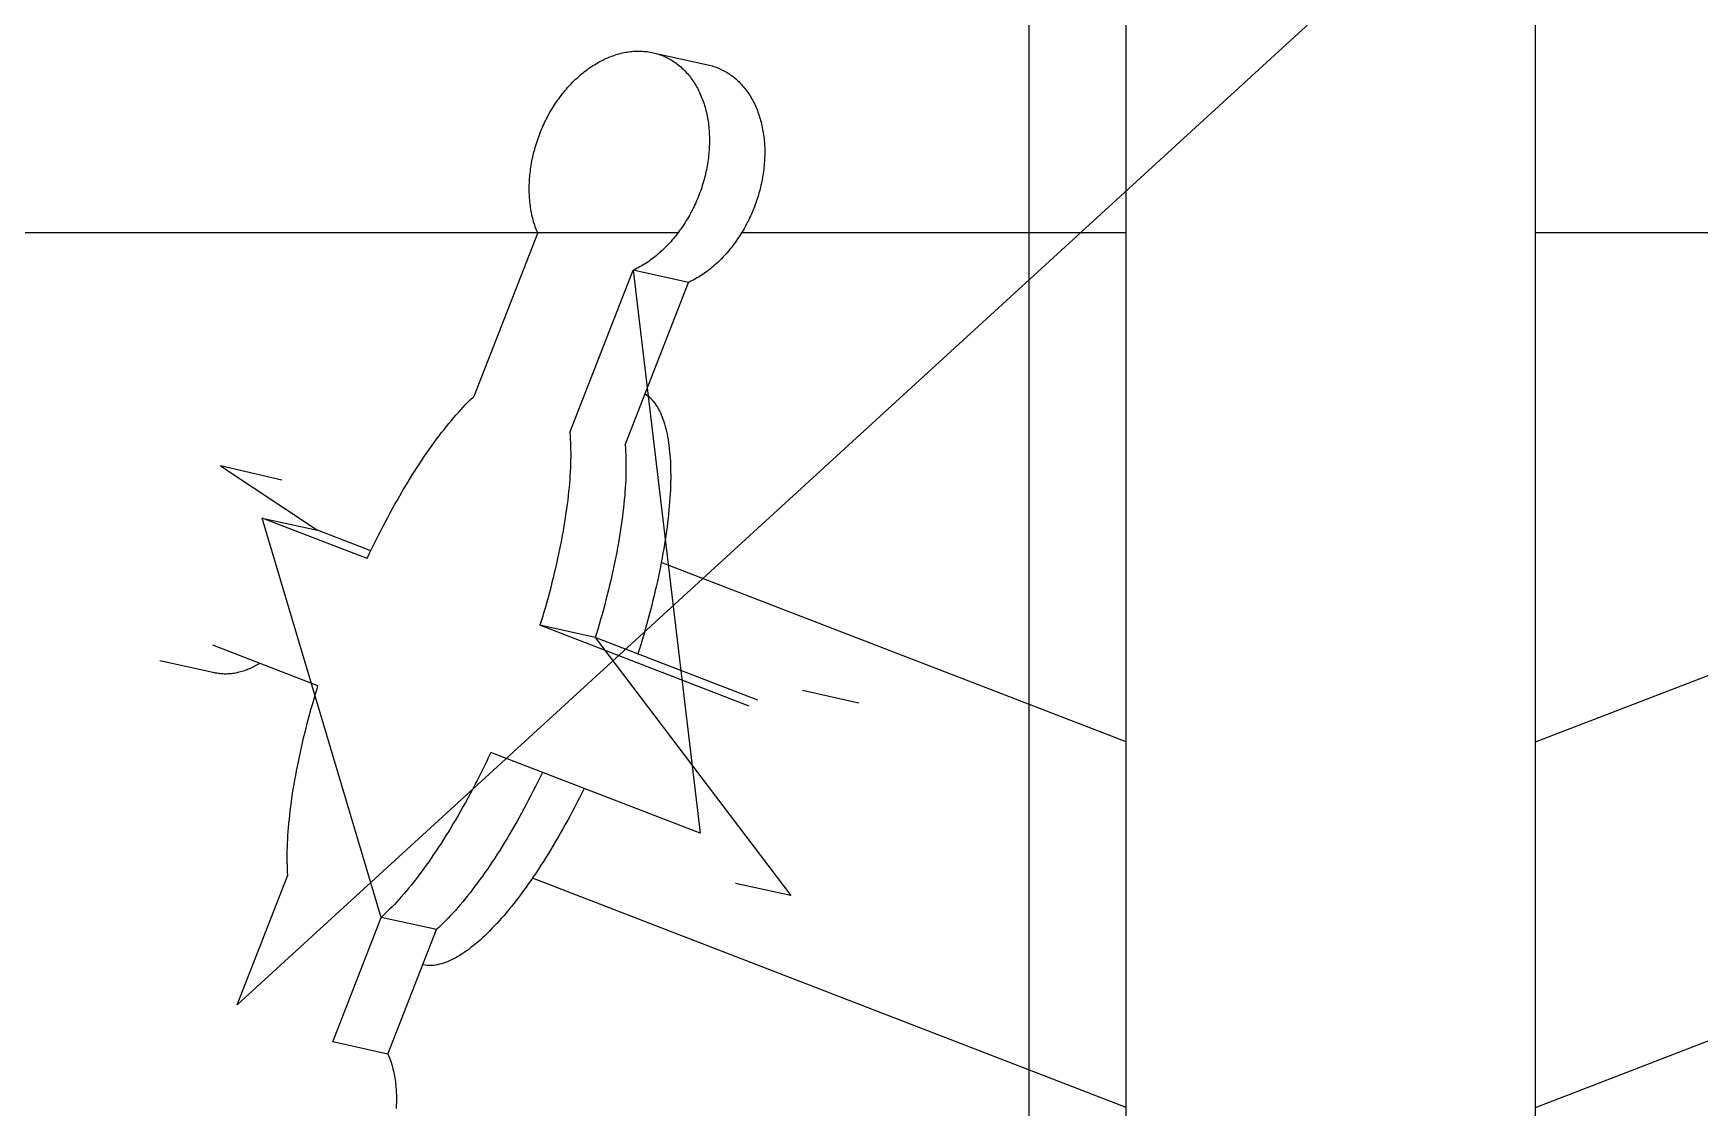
# Model space of a CAD drawing. Extents: x 10753 to 18704, y -5361 to 1140.
# Drawn here: x 11500.043 to 11503.854, y -3617.673 to -3615.215 of the extents above; entities that cross this region are included whole.
import ezdxf

# ---------------------------------------------------------------- set-up
doc = ezdxf.new("R2010")
doc.units = 0
doc.header["$LTSCALE"] = 30
doc.header["$MEASUREMENT"] = 0
doc.layers.add('bath', color=23, linetype='CONTINUOUS')
doc.layers.add('furniture', color=9, linetype='CONTINUOUS')

msp = doc.modelspace()

# ---------------------------------------------------------------- linework, layer by layer
at = {"layer": 'bath'}
for p, q in [((11502.32085, -3619.57184), (11502.32085, -3614.68073)), ((11503.47884, -3614.71716), (11500.50996, -3617.43743)), ((11502.54284, -3615.87165), (11502.54284, -3614.71716)), ((11502.54284, -3617.67214), (11502.54284, -3614.71716)), ((11503.47884, -3619.49443), (11503.47884, -3614.71716)), ((11503.47884, -3615.87165), (11503.47884, -3614.71716)), ((11501.38706, -3615.2606), (11501.39066, -3615.25975)), ((11501.39066, -3615.25975), (11501.39425, -3615.25898)), ((11501.39425, -3615.25898), (11501.39784, -3615.25828)), ((11501.39784, -3615.25828), (11501.40143, -3615.25767)), ((11501.40143, -3615.25767), (11501.40501, -3615.25713)), ((11501.40501, -3615.25713), (11501.40858, -3615.25667)), ((11501.40858, -3615.25667), (11501.41214, -3615.25629)), ((11501.41214, -3615.25629), (11501.4157, -3615.25599)), ((11501.4157, -3615.25599), (11501.41925, -3615.25577)), ((11501.41925, -3615.25577), (11501.42278, -3615.25563)), ((11501.42278, -3615.25563), (11501.42631, -3615.25556)), ((11501.42631, -3615.25556), (11501.42982, -3615.25558)), ((11501.42982, -3615.25558), (11501.43332, -3615.25567)), ((11501.43332, -3615.25567), (11501.4368, -3615.25584)), ((11501.4368, -3615.25584), (11501.44026, -3615.2561)), ((11501.44026, -3615.2561), (11501.44371, -3615.25643)), ((11501.44371, -3615.25643), (11501.44714, -3615.25684)), ((11501.44714, -3615.25684), (11501.45055, -3615.25732)), ((11501.45055, -3615.25732), (11501.45394, -3615.25789)), ((11501.45394, -3615.25789), (11501.45731, -3615.25854)), ((11501.45731, -3615.25854), (11501.46066, -3615.25926)), ((11501.46066, -3615.25926), (11501.46398, -3615.26006)), ((11501.46112, -3615.25937), (11501.58598, -3615.28685)), ((11501.46398, -3615.26006), (11501.46728, -3615.26094)), ((11501.30628, -3615.3007), (11501.30963, -3615.29818)), ((11501.30963, -3615.29818), (11501.313, -3615.29573)), ((11501.313, -3615.29573), (11501.31639, -3615.29334)), ((11501.31639, -3615.29334), (11501.3198, -3615.29102)), ((11501.3198, -3615.29102), (11501.32323, -3615.28877)), ((11501.32323, -3615.28877), (11501.32668, -3615.28659)), ((11501.32668, -3615.28659), (11501.33014, -3615.28448)), ((11501.33014, -3615.28448), (11501.33362, -3615.28243)), ((11501.33362, -3615.28243), (11501.33712, -3615.28046)), ((11501.33712, -3615.28046), (11501.34063, -3615.27856)), ((11501.34063, -3615.27856), (11501.34415, -3615.27674)), ((11501.34415, -3615.27674), (11501.34769, -3615.27498)), ((11501.34769, -3615.27498), (11501.35124, -3615.2733)), ((11501.35124, -3615.2733), (11501.35479, -3615.27169)), ((11501.35479, -3615.27169), (11501.35836, -3615.27015)), ((11501.35836, -3615.27015), (11501.36193, -3615.26869)), ((11501.36193, -3615.26869), (11501.36551, -3615.26731)), ((11501.36551, -3615.26731), (11501.36909, -3615.266)), ((11501.36909, -3615.266), (11501.37268, -3615.26477)), ((11501.37268, -3615.26477), (11501.37628, -3615.26361)), ((11501.37628, -3615.26361), (11501.37987, -3615.26253)), ((11501.37987, -3615.26253), (11501.38347, -3615.26152)), ((11501.38347, -3615.26152), (11501.38706, -3615.2606)), ((11501.46728, -3615.26094), (11501.47055, -3615.26189)), ((11501.47055, -3615.26189), (11501.4738, -3615.26293)), ((11501.4738, -3615.26293), (11501.47702, -3615.26404)), ((11501.47702, -3615.26404), (11501.48021, -3615.26522)), ((11501.48021, -3615.26522), (11501.48337, -3615.26648)), ((11501.48337, -3615.26648), (11501.4865, -3615.26782)), ((11501.4865, -3615.26782), (11501.4896, -3615.26924)), ((11501.4896, -3615.26924), (11501.49266, -3615.27072)), ((11501.49266, -3615.27072), (11501.4957, -3615.27229)), ((11501.4957, -3615.27229), (11501.49869, -3615.27392)), ((11501.49869, -3615.27392), (11501.50166, -3615.27563)), ((11501.50166, -3615.27563), (11501.50459, -3615.27741)), ((11501.50459, -3615.27741), (11501.50748, -3615.27927)), ((11501.50748, -3615.27927), (11501.51033, -3615.2812)), ((11501.51033, -3615.2812), (11501.51315, -3615.28319)), ((11501.51315, -3615.28319), (11501.51592, -3615.28526)), ((11501.51592, -3615.28526), (11501.51866, -3615.2874)), ((11501.51866, -3615.2874), (11501.52135, -3615.28961)), ((11501.52135, -3615.28961), (11501.524, -3615.29189)), ((11501.524, -3615.29189), (11501.52661, -3615.29423)), ((11501.52661, -3615.29423), (11501.52918, -3615.29664)), ((11501.52918, -3615.29664), (11501.5317, -3615.29912)), ((11501.58598, -3615.28685), (11501.58931, -3615.28762)), ((11501.58931, -3615.28762), (11501.59262, -3615.28847)), ((11501.59262, -3615.28847), (11501.5959, -3615.2894)), ((11501.5959, -3615.2894), (11501.59916, -3615.29041)), ((11501.59916, -3615.29041), (11501.60238, -3615.29149)), ((11501.60238, -3615.29149), (11501.60558, -3615.29265)), ((11501.60558, -3615.29265), (11501.60875, -3615.29389)), ((11501.60875, -3615.29389), (11501.61189, -3615.2952)), ((11501.61189, -3615.2952), (11501.615, -3615.29659)), ((11501.615, -3615.29659), (11501.61808, -3615.29805)), ((11501.61808, -3615.29805), (11501.62113, -3615.29959)), ((11501.26529, -3615.33908), (11501.26826, -3615.33578)), ((11501.26826, -3615.33578), (11501.27125, -3615.33254)), ((11501.27125, -3615.33254), (11501.27429, -3615.32935)), ((11501.27429, -3615.32935), (11501.27735, -3615.32621)), ((11501.27735, -3615.32621), (11501.28045, -3615.32313)), ((11501.28045, -3615.32313), (11501.28358, -3615.32012)), ((11501.28358, -3615.32012), (11501.28674, -3615.31716)), ((11501.28674, -3615.31716), (11501.28993, -3615.31426)), ((11501.28993, -3615.31426), (11501.29315, -3615.31142)), ((11501.29315, -3615.31142), (11501.29639, -3615.30865)), ((11501.29639, -3615.30865), (11501.29966, -3615.30593)), ((11501.29966, -3615.30593), (11501.30296, -3615.30328)), ((11501.30296, -3615.30328), (11501.30628, -3615.3007)), ((11501.5317, -3615.29912), (11501.53417, -3615.30166)), ((11501.53417, -3615.30166), (11501.5366, -3615.30427)), ((11501.5366, -3615.30427), (11501.53899, -3615.30695)), ((11501.53899, -3615.30695), (11501.54132, -3615.30968)), ((11501.54132, -3615.30968), (11501.54361, -3615.31248)), ((11501.54361, -3615.31248), (11501.54585, -3615.31534)), ((11501.54585, -3615.31534), (11501.54804, -3615.31826)), ((11501.54804, -3615.31826), (11501.55018, -3615.32124)), ((11501.55018, -3615.32124), (11501.55227, -3615.32428)), ((11501.55227, -3615.32428), (11501.55431, -3615.32738)), ((11501.55431, -3615.32738), (11501.55629, -3615.33054)), ((11501.55629, -3615.33054), (11501.55823, -3615.33375)), ((11501.55823, -3615.33375), (11501.5601, -3615.33702)), ((11501.62113, -3615.29959), (11501.62414, -3615.3012)), ((11501.62414, -3615.3012), (11501.62711, -3615.30289)), ((11501.62711, -3615.30289), (11501.63005, -3615.30465)), ((11501.63005, -3615.30465), (11501.63296, -3615.30648)), ((11501.63296, -3615.30648), (11501.63582, -3615.30838)), ((11501.63582, -3615.30838), (11501.63865, -3615.31035)), ((11501.63865, -3615.31035), (11501.64144, -3615.3124)), ((11501.64144, -3615.3124), (11501.64419, -3615.31451)), ((11501.64419, -3615.31451), (11501.6469, -3615.3167)), ((11501.6469, -3615.3167), (11501.64956, -3615.31895)), ((11501.64956, -3615.31895), (11501.65219, -3615.32127)), ((11501.65219, -3615.32127), (11501.65477, -3615.32366)), ((11501.65477, -3615.32366), (11501.6573, -3615.32612)), ((11501.6573, -3615.32612), (11501.65979, -3615.32864)), ((11501.65979, -3615.32864), (11501.66224, -3615.33123)), ((11501.66224, -3615.33123), (11501.66464, -3615.33388)), ((11501.66464, -3615.33388), (11501.66699, -3615.33659)), ((11501.23778, -3615.37487), (11501.24035, -3615.37108)), ((11501.24035, -3615.37108), (11501.24296, -3615.36733)), ((11501.24296, -3615.36733), (11501.24561, -3615.36363)), ((11501.24561, -3615.36363), (11501.2483, -3615.35998)), ((11501.2483, -3615.35998), (11501.25103, -3615.35637)), ((11501.25103, -3615.35637), (11501.25381, -3615.35281)), ((11501.25381, -3615.35281), (11501.25662, -3615.3493)), ((11501.25662, -3615.3493), (11501.25947, -3615.34584)), ((11501.25947, -3615.34584), (11501.26237, -3615.34244)), ((11501.26237, -3615.34244), (11501.26529, -3615.33908)), ((11501.5601, -3615.33702), (11501.56193, -3615.34034)), ((11501.56193, -3615.34034), (11501.5637, -3615.34371)), ((11501.5637, -3615.34371), (11501.56542, -3615.34714)), ((11501.56542, -3615.34714), (11501.56708, -3615.35062)), ((11501.56708, -3615.35062), (11501.56869, -3615.35415)), ((11501.56869, -3615.35415), (11501.57023, -3615.35772)), ((11501.57023, -3615.35772), (11501.57173, -3615.36135)), ((11501.57173, -3615.36135), (11501.57316, -3615.36502)), ((11501.57316, -3615.36502), (11501.57454, -3615.36873)), ((11501.57454, -3615.36873), (11501.57586, -3615.3725)), ((11501.57586, -3615.3725), (11501.57712, -3615.3763)), ((11501.66699, -3615.33659), (11501.6693, -3615.33937)), ((11501.6693, -3615.33937), (11501.67155, -3615.34221)), ((11501.67155, -3615.34221), (11501.67376, -3615.34511)), ((11501.67376, -3615.34511), (11501.67591, -3615.34807)), ((11501.67591, -3615.34807), (11501.67802, -3615.35109)), ((11501.67802, -3615.35109), (11501.68008, -3615.35417)), ((11501.68008, -3615.35417), (11501.68208, -3615.35731)), ((11501.68208, -3615.35731), (11501.68403, -3615.3605)), ((11501.68403, -3615.3605), (11501.68593, -3615.36375)), ((11501.68593, -3615.36375), (11501.68777, -3615.36705)), ((11501.68777, -3615.36705), (11501.68956, -3615.37041)), ((11501.68956, -3615.37041), (11501.6913, -3615.37382)), ((11501.6913, -3615.37382), (11501.69298, -3615.37728)), ((11501.2147, -3615.4149), (11501.21679, -3615.41074)), ((11501.21679, -3615.41074), (11501.21893, -3615.40661)), ((11501.21893, -3615.40661), (11501.22112, -3615.40252)), ((11501.22112, -3615.40252), (11501.22336, -3615.39845)), ((11501.22336, -3615.39845), (11501.22564, -3615.39443)), ((11501.22564, -3615.39443), (11501.22798, -3615.39044)), ((11501.22798, -3615.39044), (11501.23036, -3615.38648)), ((11501.23036, -3615.38648), (11501.23279, -3615.38257)), ((11501.23279, -3615.38257), (11501.23526, -3615.3787)), ((11501.23526, -3615.3787), (11501.23778, -3615.37487)), ((11501.57712, -3615.3763), (11501.57832, -3615.38015)), ((11501.57832, -3615.38015), (11501.57946, -3615.38404)), ((11501.57946, -3615.38404), (11501.58054, -3615.38796)), ((11501.58054, -3615.38796), (11501.58156, -3615.39193)), ((11501.58156, -3615.39193), (11501.58253, -3615.39594)), ((11501.58253, -3615.39594), (11501.58343, -3615.39998)), ((11501.58343, -3615.39998), (11501.58427, -3615.40405)), ((11501.58427, -3615.40405), (11501.58505, -3615.40816)), ((11501.58505, -3615.40816), (11501.58576, -3615.4123)), ((11501.58576, -3615.4123), (11501.58642, -3615.41648)), ((11501.69298, -3615.37728), (11501.6946, -3615.38079)), ((11501.6946, -3615.38079), (11501.69617, -3615.38435)), ((11501.69617, -3615.38435), (11501.69768, -3615.38796)), ((11501.69768, -3615.38796), (11501.69913, -3615.39162)), ((11501.69913, -3615.39162), (11501.70053, -3615.39532)), ((11501.70053, -3615.39532), (11501.70187, -3615.39906)), ((11501.70187, -3615.39906), (11501.70315, -3615.40286)), ((11501.70315, -3615.40286), (11501.70437, -3615.40669)), ((11501.70437, -3615.40669), (11501.70553, -3615.41056)), ((11501.70553, -3615.41056), (11501.70663, -3615.41448)), ((11501.1983, -3615.45357), (11501.1999, -3615.44918)), ((11501.1999, -3615.44918), (11501.20156, -3615.44482)), ((11501.20156, -3615.44482), (11501.20328, -3615.44047)), ((11501.20328, -3615.44047), (11501.20505, -3615.43614)), ((11501.20505, -3615.43614), (11501.20687, -3615.43184)), ((11501.20687, -3615.43184), (11501.20875, -3615.42757)), ((11501.20875, -3615.42757), (11501.21068, -3615.42332)), ((11501.21068, -3615.42332), (11501.21267, -3615.4191)), ((11501.21267, -3615.4191), (11501.2147, -3615.4149)), ((11501.58642, -3615.41648), (11501.58701, -3615.42068)), ((11501.58701, -3615.42068), (11501.58755, -3615.42491)), ((11501.58755, -3615.42491), (11501.58802, -3615.42917)), ((11501.58802, -3615.42917), (11501.58842, -3615.43346)), ((11501.58842, -3615.43346), (11501.58877, -3615.43777)), ((11501.58877, -3615.43777), (11501.58905, -3615.4421)), ((11501.58905, -3615.4421), (11501.58927, -3615.44646)), ((11501.58927, -3615.44646), (11501.58943, -3615.45083)), ((11501.58943, -3615.45083), (11501.58953, -3615.45523)), ((11501.70663, -3615.41448), (11501.70768, -3615.41843)), ((11501.70768, -3615.41843), (11501.70866, -3615.42242)), ((11501.70866, -3615.42242), (11501.70958, -3615.42645)), ((11501.70958, -3615.42645), (11501.71044, -3615.43052)), ((11501.71044, -3615.43052), (11501.71124, -3615.43461)), ((11501.71124, -3615.43461), (11501.71198, -3615.43875)), ((11501.71198, -3615.43875), (11501.71265, -3615.44291)), ((11501.71265, -3615.44291), (11501.71327, -3615.4471)), ((11501.71327, -3615.4471), (11501.71382, -3615.45132)), ((11501.18754, -3615.48925), (11501.18868, -3615.48475)), ((11501.18868, -3615.48475), (11501.18988, -3615.48025)), ((11501.18988, -3615.48025), (11501.19114, -3615.47577)), ((11501.19114, -3615.47577), (11501.19245, -3615.4713)), ((11501.19245, -3615.4713), (11501.19383, -3615.46685)), ((11501.19383, -3615.46685), (11501.19526, -3615.46241)), ((11501.19526, -3615.46241), (11501.19675, -3615.45798)), ((11501.19675, -3615.45798), (11501.1983, -3615.45357)), ((11501.58843, -3615.48644), (11501.58803, -3615.49094)), ((11501.58878, -3615.48194), (11501.58843, -3615.48644)), ((11501.58906, -3615.47746), (11501.58878, -3615.48194)), ((11501.58928, -3615.47298), (11501.58906, -3615.47746)), ((11501.58943, -3615.46852), (11501.58928, -3615.47298)), ((11501.58953, -3615.46408), (11501.58943, -3615.46852)), ((11501.58953, -3615.45523), (11501.58956, -3615.45964)), ((11501.58956, -3615.45964), (11501.58953, -3615.46408)), ((11501.71382, -3615.45132), (11501.71431, -3615.45557)), ((11501.71431, -3615.45557), (11501.71474, -3615.45985)), ((11501.71474, -3615.45985), (11501.71511, -3615.46415)), ((11501.71511, -3615.46415), (11501.71541, -3615.46848)), ((11501.71541, -3615.46848), (11501.71565, -3615.47283)), ((11501.71565, -3615.47283), (11501.71583, -3615.4772)), ((11501.71583, -3615.4772), (11501.71595, -3615.48159)), ((11501.71595, -3615.48159), (11501.716, -3615.486)), ((11501.716, -3615.486), (11501.71599, -3615.49042)), ((11501.18, -3615.52994), (11501.18059, -3615.52542)), ((11501.18059, -3615.52542), (11501.18124, -3615.5209)), ((11501.18124, -3615.5209), (11501.18196, -3615.51637)), ((11501.18196, -3615.51637), (11501.18274, -3615.51184)), ((11501.18274, -3615.51184), (11501.18358, -3615.50732)), ((11501.18358, -3615.50732), (11501.18448, -3615.50279)), ((11501.18448, -3615.50279), (11501.18544, -3615.49827)), ((11501.18544, -3615.49827), (11501.18646, -3615.49376)), ((11501.18646, -3615.49376), (11501.18754, -3615.48925)), ((11501.58345, -3615.5226), (11501.58255, -3615.52712)), ((11501.58429, -3615.51807), (11501.58345, -3615.5226)), ((11501.58507, -3615.51354), (11501.58429, -3615.51807)), ((11501.58578, -3615.50902), (11501.58507, -3615.51354)), ((11501.58644, -3615.50449), (11501.58578, -3615.50902)), ((11501.58703, -3615.49997), (11501.58644, -3615.50449)), ((11501.58756, -3615.49545), (11501.58703, -3615.49997)), ((11501.58803, -3615.49094), (11501.58756, -3615.49545)), ((11501.71366, -3615.52629), (11501.71309, -3615.53081)), ((11501.71417, -3615.52177), (11501.71366, -3615.52629)), ((11501.71462, -3615.51726), (11501.71417, -3615.52177)), ((11501.71501, -3615.51276), (11501.71462, -3615.51726)), ((11501.71533, -3615.50827), (11501.71501, -3615.51276)), ((11501.71559, -3615.50379), (11501.71533, -3615.50827)), ((11501.71579, -3615.49932), (11501.71559, -3615.50379)), ((11501.71592, -3615.49486), (11501.71579, -3615.49932)), ((11501.71599, -3615.49042), (11501.71592, -3615.49486)), ((11501.1775, -3615.56584), (11501.17759, -3615.56139)), ((11501.17759, -3615.56139), (11501.17775, -3615.55693)), ((11501.17775, -3615.55693), (11501.17797, -3615.55246)), ((11501.17797, -3615.55246), (11501.17825, -3615.54797)), ((11501.17825, -3615.54797), (11501.17859, -3615.54348)), ((11501.17859, -3615.54348), (11501.179, -3615.53897)), ((11501.179, -3615.53897), (11501.17947, -3615.53446)), ((11501.17947, -3615.53446), (11501.18, -3615.52994)), ((11501.5732, -3615.56306), (11501.57176, -3615.56751)), ((11501.57457, -3615.55861), (11501.5732, -3615.56306)), ((11501.57589, -3615.55414), (11501.57457, -3615.55861)), ((11501.57715, -3615.54966), (11501.57589, -3615.55414)), ((11501.57835, -3615.54517), (11501.57715, -3615.54966)), ((11501.57949, -3615.54067), (11501.57835, -3615.54517)), ((11501.58057, -3615.53616), (11501.57949, -3615.54067)), ((11501.58159, -3615.53164), (11501.58057, -3615.53616)), ((11501.58255, -3615.52712), (11501.58159, -3615.53164)), ((11501.70737, -3615.56248), (11501.70631, -3615.56699)), ((11501.70837, -3615.55796), (11501.70737, -3615.56248)), ((11501.70931, -3615.55344), (11501.70837, -3615.55796)), ((11501.71019, -3615.54891), (11501.70931, -3615.55344)), ((11501.711, -3615.54439), (11501.71019, -3615.54891)), ((11501.71176, -3615.53986), (11501.711, -3615.54439)), ((11501.71246, -3615.53533), (11501.71176, -3615.53986)), ((11501.71309, -3615.53081), (11501.71246, -3615.53533)), ((11501.17747, -3615.57027), (11501.1775, -3615.56584)), ((11501.1775, -3615.57468), (11501.17747, -3615.57027)), ((11501.17759, -3615.57908), (11501.1775, -3615.57468)), ((11501.17775, -3615.58346), (11501.17759, -3615.57908)), ((11501.17797, -3615.58781), (11501.17775, -3615.58346)), ((11501.17825, -3615.59215), (11501.17797, -3615.58781)), ((11501.1786, -3615.59646), (11501.17825, -3615.59215)), ((11501.17901, -3615.60074), (11501.1786, -3615.59646)), ((11501.56198, -3615.59377), (11501.56015, -3615.59807)), ((11501.56375, -3615.58945), (11501.56198, -3615.59377)), ((11501.56546, -3615.5851), (11501.56375, -3615.58945)), ((11501.56712, -3615.58073), (11501.56546, -3615.5851)), ((11501.56873, -3615.57634), (11501.56712, -3615.58073)), ((11501.57027, -3615.57193), (11501.56873, -3615.57634)), ((11501.57176, -3615.56751), (11501.57027, -3615.57193)), ((11501.6987, -3615.59385), (11501.69723, -3615.59828)), ((11501.70011, -3615.58941), (11501.6987, -3615.59385)), ((11501.70147, -3615.58495), (11501.70011, -3615.58941)), ((11501.70277, -3615.58047), (11501.70147, -3615.58495)), ((11501.70401, -3615.57599), (11501.70277, -3615.58047)), ((11501.70519, -3615.57149), (11501.70401, -3615.57599)), ((11501.70631, -3615.56699), (11501.70519, -3615.57149)), ((11501.55436, -3615.61082), (11501.55232, -3615.61501)), ((11501.68345, -3615.63301), (11501.68148, -3615.63724)), ((11501.68722, -3615.62447), (11501.68536, -3615.62875)), ((11501.05188, -3616.04464), (11501.19679, -3615.67219)), ((11501.67946, -3615.64144), (11501.67739, -3615.64561)), ((11501.41934, -3615.75493), (11501.41579, -3615.75662)), ((11501.59162, -3615.75358), (11501.58831, -3615.75619)), ((11501.27035, -3616.12847), (11501.41487, -3615.75704)), ((11501.3968, -3616.15631), (11501.54131, -3615.78488)), ((11501.41579, -3615.75662), (11501.41487, -3615.75704)), ((11501.41487, -3615.75704), (11501.56814, -3617.04505)), ((11501.54131, -3615.78488), (11501.41487, -3615.75704)), ((11501.54343, -3615.7839), (11501.54131, -3615.78488)), ((11501.54698, -3615.78219), (11501.54343, -3615.7839)), ((11501.55051, -3615.78041), (11501.54698, -3615.78219)), ((11501.55403, -3615.77856), (11501.55051, -3615.78041)), ((11501.55753, -3615.77663), (11501.55403, -3615.77856)), ((11501.56103, -3615.77464), (11501.55753, -3615.77663)), ((11501.5645, -3615.77257), (11501.56103, -3615.77464)), ((11501.56796, -3615.77044), (11501.5645, -3615.77257)), ((11501.5714, -3615.76823), (11501.56796, -3615.77044)), ((11501.57483, -3615.76596), (11501.5714, -3615.76823)), ((11501.57823, -3615.76362), (11501.57483, -3615.76596)), ((11501.58161, -3615.76121), (11501.57823, -3615.76362)), ((11501.58497, -3615.75873), (11501.58161, -3615.76121)), ((11501.58831, -3615.75619), (11501.58497, -3615.75873)), ((11501.03264, -3616.06357), (11501.03809, -3616.05802)), ((11501.03809, -3616.05802), (11501.04351, -3616.05264)), ((11501.04351, -3616.05264), (11501.0489, -3616.04745)), ((11501.0489, -3616.04745), (11501.05188, -3616.04464)), ((11501.44218, -3616.03966), (11501.44539, -3616.04185)), ((11501.44539, -3616.04185), (11501.44852, -3616.04425)), ((11501.44852, -3616.04425), (11501.45156, -3616.04684)), ((11501.45156, -3616.04684), (11501.45452, -3616.04963)), ((11501.45452, -3616.04963), (11501.45739, -3616.05261)), ((11501.45739, -3616.05261), (11501.46018, -3616.05578)), ((11501.46018, -3616.05578), (11501.46288, -3616.05915)), ((11501.46288, -3616.05915), (11501.4655, -3616.06271)), ((11500.99947, -3616.10051), (11501.00505, -3616.09393)), ((11501.00505, -3616.09393), (11501.01061, -3616.08752)), ((11501.01061, -3616.08752), (11501.01615, -3616.08128)), ((11501.01615, -3616.08128), (11501.02167, -3616.07521)), ((11501.02167, -3616.07521), (11501.02717, -3616.0693)), ((11501.02717, -3616.0693), (11501.03264, -3616.06357)), ((11501.4655, -3616.06271), (11501.46802, -3616.06646)), ((11501.46802, -3616.06646), (11501.47046, -3616.0704)), ((11501.47046, -3616.0704), (11501.47281, -3616.07452)), ((11501.47281, -3616.07452), (11501.47507, -3616.07884)), ((11501.47507, -3616.07884), (11501.47724, -3616.08334)), ((11501.47724, -3616.08334), (11501.47931, -3616.08802)), ((11501.47931, -3616.08802), (11501.4813, -3616.09289)), ((11501.4813, -3616.09289), (11501.48319, -3616.09794)), ((11501.48319, -3616.09794), (11501.48499, -3616.10316)), ((11500.96574, -3616.14334), (11500.97139, -3616.13581)), ((11500.97139, -3616.13581), (11500.97703, -3616.12844)), ((11500.97703, -3616.12844), (11500.98265, -3616.12122)), ((11500.98265, -3616.12122), (11500.98827, -3616.11415)), ((11500.98827, -3616.11415), (11500.99388, -3616.10725)), ((11500.99388, -3616.10725), (11500.99947, -3616.10051)), ((11501.27035, -3616.12847), (11501.27091, -3616.13584)), ((11501.27091, -3616.13584), (11501.27137, -3616.14337)), ((11501.48499, -3616.10316), (11501.48669, -3616.10857)), ((11501.48669, -3616.10857), (11501.4883, -3616.11415)), ((11501.4883, -3616.11415), (11501.48982, -3616.11991)), ((11501.48982, -3616.11991), (11501.49124, -3616.12584)), ((11501.49124, -3616.12584), (11501.49256, -3616.13194)), ((11501.49256, -3616.13194), (11501.49379, -3616.13821)), ((11500.94313, -3616.17494), (11500.94878, -3616.16682)), ((11500.94878, -3616.16682), (11500.95444, -3616.15885)), ((11500.95444, -3616.15885), (11500.96009, -3616.15102)), ((11500.96009, -3616.15102), (11500.96574, -3616.14334)), ((11501.27137, -3616.14337), (11501.27174, -3616.15105)), ((11501.27174, -3616.15105), (11501.272, -3616.15888)), ((11501.272, -3616.15888), (11501.27217, -3616.16686)), ((11501.27217, -3616.16686), (11501.27224, -3616.17497)), ((11501.3968, -3616.15631), (11501.39736, -3616.16368)), ((11501.39736, -3616.16368), (11501.39782, -3616.17121)), ((11501.39782, -3616.17121), (11501.39819, -3616.17889)), ((11501.49379, -3616.13821), (11501.49492, -3616.14465)), ((11501.49492, -3616.14465), (11501.49595, -3616.15125)), ((11501.49595, -3616.15125), (11501.49689, -3616.15802)), ((11501.49689, -3616.15802), (11501.49773, -3616.16495)), ((11501.49773, -3616.16495), (11501.49847, -3616.17204)), ((11501.49847, -3616.17204), (11501.49912, -3616.17928)), ((11500.6121, -3616.23697), (11500.47117, -3616.20471)), ((11500.47117, -3616.20471), (11500.69305, -3616.35183)), ((11500.9149, -3616.2176), (11500.92054, -3616.2088)), ((11500.92054, -3616.2088), (11500.92618, -3616.20013)), ((11500.92618, -3616.20013), (11500.93182, -3616.1916)), ((11500.93182, -3616.1916), (11500.93747, -3616.1832)), ((11500.93747, -3616.1832), (11500.94313, -3616.17494)), ((11501.27153, -3616.20883), (11501.27111, -3616.21763)), ((11501.27186, -3616.20017), (11501.27153, -3616.20883)), ((11501.27208, -3616.19163), (11501.27186, -3616.20017)), ((11501.27221, -3616.18323), (11501.27208, -3616.19163)), ((11501.27224, -3616.17497), (11501.27221, -3616.18323)), ((11501.39819, -3616.17889), (11501.39845, -3616.18672)), ((11501.39845, -3616.18672), (11501.39862, -3616.1947)), ((11501.39866, -3616.21107), (11501.39853, -3616.21947)), ((11501.39862, -3616.1947), (11501.39869, -3616.20281)), ((11501.39869, -3616.20281), (11501.39866, -3616.21107)), ((11501.49912, -3616.17928), (11501.49966, -3616.18669)), ((11501.49966, -3616.18669), (11501.50011, -3616.19424)), ((11501.50011, -3616.19424), (11501.50046, -3616.20194)), ((11501.50046, -3616.20194), (11501.50071, -3616.20979)), ((11501.50071, -3616.20979), (11501.50086, -3616.21779)), ((11500.8925, -3616.25404), (11500.89808, -3616.24475)), ((11500.89808, -3616.24475), (11500.90367, -3616.23557)), ((11500.90367, -3616.23557), (11500.90928, -3616.22652)), ((11500.90928, -3616.22652), (11500.9149, -3616.2176)), ((11501.26924, -3616.24479), (11501.26843, -3616.25408)), ((11501.26996, -3616.23561), (11501.26924, -3616.24479)), ((11501.27058, -3616.22656), (11501.26996, -3616.23561)), ((11501.27111, -3616.21763), (11501.27058, -3616.22656)), ((11501.39755, -3616.24547), (11501.39703, -3616.2544)), ((11501.39798, -3616.23667), (11501.39755, -3616.24547)), ((11501.3983, -3616.22801), (11501.39798, -3616.23667)), ((11501.39853, -3616.21947), (11501.3983, -3616.22801)), ((11501.50072, -3616.24264), (11501.50048, -3616.25119)), ((11501.50087, -3616.23422), (11501.50072, -3616.24264)), ((11501.50086, -3616.21779), (11501.50091, -3616.22593)), ((11501.50091, -3616.22593), (11501.50087, -3616.23422)), ((11500.87036, -3616.29236), (11500.87587, -3616.28262)), ((11500.87587, -3616.28262), (11500.88139, -3616.27298)), ((11500.88139, -3616.27298), (11500.88694, -3616.26345)), ((11500.88694, -3616.26345), (11500.8925, -3616.25404)), ((11501.26539, -3616.28266), (11501.26419, -3616.2924)), ((11501.2665, -3616.27302), (11501.26539, -3616.28266)), ((11501.26751, -3616.26349), (11501.2665, -3616.27302)), ((11501.26843, -3616.25408), (11501.26751, -3616.26349)), ((11501.39487, -3616.28192), (11501.39396, -3616.29133)), ((11501.39569, -3616.27263), (11501.39487, -3616.28192)), ((11501.39641, -3616.26345), (11501.39569, -3616.27263)), ((11501.39703, -3616.2544), (11501.39641, -3616.26345)), ((11501.49853, -3616.28672), (11501.49779, -3616.29591)), ((11501.49916, -3616.27765), (11501.49853, -3616.28672)), ((11501.4997, -3616.2687), (11501.49916, -3616.27765)), ((11501.50014, -3616.25988), (11501.4997, -3616.2687)), ((11501.50048, -3616.25119), (11501.50014, -3616.25988)), ((11500.83882, -3617.23755), (11500.5666, -3616.32399)), ((11500.80666, -3616.41666), (11500.5666, -3616.32399)), ((11500.5666, -3616.32399), (11500.69305, -3616.35183)), ((11500.84861, -3616.33237), (11500.85401, -3616.32222)), ((11500.85401, -3616.32222), (11500.85943, -3616.31217)), ((11500.85943, -3616.31217), (11500.86489, -3616.30221)), ((11500.86489, -3616.30221), (11500.87036, -3616.29236)), ((11501.25999, -3616.32226), (11501.25841, -3616.33241)), ((11501.26149, -3616.31221), (11501.25999, -3616.32226)), ((11501.26288, -3616.30226), (11501.26149, -3616.31221)), ((11501.26419, -3616.2924), (11501.26288, -3616.30226)), ((11501.39063, -3616.32024), (11501.38933, -3616.33009)), ((11501.39184, -3616.3105), (11501.39063, -3616.32024)), ((11501.39295, -3616.30086), (11501.39184, -3616.3105)), ((11501.39396, -3616.29133), (11501.39295, -3616.30086)), ((11501.495, -3616.3242), (11501.49388, -3616.33386)), ((11501.49603, -3616.31466), (11501.495, -3616.3242)), ((11501.49696, -3616.30523), (11501.49603, -3616.31466)), ((11501.49779, -3616.29591), (11501.49696, -3616.30523)), ((11500.81508, -3616.39893), (11500.69305, -3616.35183)), ((11500.82734, -3616.37387), (11500.8326, -3616.36336)), ((11500.8326, -3616.36336), (11500.83791, -3616.35294)), ((11500.83791, -3616.35294), (11500.84324, -3616.34261)), ((11500.84324, -3616.34261), (11500.84861, -3616.33237)), ((11501.25308, -3616.36341), (11501.25112, -3616.37391)), ((11501.25495, -3616.35299), (11501.25308, -3616.36341)), ((11501.25672, -3616.34265), (11501.25495, -3616.35299)), ((11501.25841, -3616.33241), (11501.25672, -3616.34265)), ((11501.38486, -3616.36025), (11501.38317, -3616.37049)), ((11501.38644, -3616.3501), (11501.38486, -3616.36025)), ((11501.38794, -3616.34005), (11501.38644, -3616.3501)), ((11501.38933, -3616.33009), (11501.38794, -3616.34005)), ((11501.48993, -3616.36346), (11501.48842, -3616.37353)), ((11501.49134, -3616.35349), (11501.48993, -3616.36346)), ((11501.49266, -3616.34362), (11501.49134, -3616.35349)), ((11501.49388, -3616.33386), (11501.49266, -3616.34362)), ((11500.81177, -3616.40585), (11500.81692, -3616.39511)), ((11500.81692, -3616.39511), (11500.82211, -3616.38445)), ((11500.82211, -3616.38445), (11500.82734, -3616.37387)), ((11501.24691, -3616.39516), (11501.24468, -3616.40589)), ((11501.24906, -3616.3845), (11501.24691, -3616.39516)), ((11501.25112, -3616.37391), (11501.24906, -3616.3845)), ((11501.37756, -3616.40175), (11501.37551, -3616.41234)), ((11501.37953, -3616.39125), (11501.37756, -3616.40175)), ((11501.3814, -3616.38083), (11501.37953, -3616.39125)), ((11501.38317, -3616.37049), (11501.3814, -3616.38083)), ((11501.48512, -3616.39395), (11501.48333, -3616.4043)), ((11501.48682, -3616.38369), (11501.48512, -3616.39395)), ((11501.48842, -3616.37353), (11501.48682, -3616.38369)), ((11500.80666, -3616.41666), (11500.81177, -3616.40585)), ((11501.23743, -3616.43851), (11501.23483, -3616.44951)), ((11501.23993, -3616.42757), (11501.23743, -3616.43851)), ((11501.24235, -3616.4167), (11501.23993, -3616.42757)), ((11501.24468, -3616.40589), (11501.24235, -3616.4167)), ((11501.37113, -3616.43373), (11501.3688, -3616.44454)), ((11501.37336, -3616.423), (11501.37113, -3616.43373)), ((11501.37551, -3616.41234), (11501.37336, -3616.423)), ((11501.4774, -3616.43584), (11501.47524, -3616.44652)), ((11501.47947, -3616.42525), (11501.4774, -3616.43584)), ((11502.54284, -3616.83604), (11501.47941, -3616.42553)), ((11501.48144, -3616.41473), (11501.47947, -3616.42525)), ((11501.48333, -3616.4043), (11501.48144, -3616.41473)), ((11503.47884, -3616.83604), (11504.54227, -3616.42553)), ((11501.22938, -3616.47168), (11501.22653, -3616.48284)), ((11501.23215, -3616.46057), (11501.22938, -3616.47168)), ((11501.23483, -3616.44951), (11501.23215, -3616.46057)), ((11501.36128, -3616.47735), (11501.3586, -3616.48841)), ((11501.36387, -3616.46635), (11501.36128, -3616.47735)), ((11501.36638, -3616.45541), (11501.36387, -3616.46635)), ((11501.3688, -3616.44454), (11501.36638, -3616.45541)), ((11501.46821, -3616.47897), (11501.46569, -3616.48992)), ((11501.47064, -3616.46808), (11501.46821, -3616.47897)), ((11501.47298, -3616.45726), (11501.47064, -3616.46808)), ((11501.47524, -3616.44652), (11501.47298, -3616.45726)), ((11501.21746, -3616.5166), (11501.21427, -3616.52793)), ((11501.22057, -3616.50531), (11501.21746, -3616.5166)), ((11501.22359, -3616.49405), (11501.22057, -3616.50531)), ((11501.22653, -3616.48284), (11501.22359, -3616.49405)), ((11501.35298, -3616.51068), (11501.35004, -3616.52189)), ((11501.35583, -3616.49952), (11501.35298, -3616.51068)), ((11501.3586, -3616.48841), (11501.35583, -3616.49952)), ((11501.46039, -3616.51199), (11501.4576, -3616.52311)), ((11501.46308, -3616.50092), (11501.46039, -3616.51199)), ((11501.46569, -3616.48992), (11501.46308, -3616.50092)), ((11501.20766, -3616.55069), (11501.20423, -3616.56211)), ((11501.211, -3616.5393), (11501.20766, -3616.55069)), ((11501.21427, -3616.52793), (11501.211, -3616.5393)), ((11501.34072, -3616.55577), (11501.33745, -3616.56714)), ((11501.34391, -3616.54444), (11501.34072, -3616.55577)), ((11501.34701, -3616.53315), (11501.34391, -3616.54444)), ((11501.35004, -3616.52189), (11501.34701, -3616.53315)), ((11501.45178, -3616.5455), (11501.44875, -3616.55676)), ((11501.45474, -3616.53428), (11501.45178, -3616.5455)), ((11501.4576, -3616.52311), (11501.45474, -3616.53428)), ((11501.20423, -3616.56211), (11501.20204, -3616.56928)), ((11501.6805, -3616.75398), (11501.20204, -3616.56928)), ((11501.32849, -3616.59712), (11501.20204, -3616.56928)), ((11501.33068, -3616.58995), (11501.32849, -3616.59712)), ((11501.3341, -3616.57853), (11501.33068, -3616.58995)), ((11501.33745, -3616.56714), (11501.3341, -3616.57853)), ((11501.43915, -3616.59076), (11501.43579, -3616.60216)), ((11501.44243, -3616.57939), (11501.43915, -3616.59076)), ((11501.44563, -3616.56806), (11501.44243, -3616.57939)), ((11501.44875, -3616.55676), (11501.44563, -3616.56806)), ((11500.6943, -3616.70772), (11500.45424, -3616.61505)), ((11501.69987, -3616.74049), (11501.32849, -3616.59712)), ((11501.32849, -3616.59712), (11501.77554, -3617.18775)), ((11501.42883, -3616.62504), (11501.42581, -3616.63469)), ((11501.43235, -3616.61359), (11501.42883, -3616.62504)), ((11501.43579, -3616.60216), (11501.43235, -3616.61359)), ((11500.45804, -3616.67799), (11500.33246, -3616.65035)), ((11500.53502, -3616.66986), (11500.53208, -3616.67104)), ((11500.53797, -3616.66862), (11500.53502, -3616.66986)), ((11500.54091, -3616.66731), (11500.53797, -3616.66862)), ((11500.54384, -3616.66594), (11500.54091, -3616.66731)), ((11500.54677, -3616.66451), (11500.54384, -3616.66594)), ((11500.5497, -3616.66301), (11500.54677, -3616.66451)), ((11500.55262, -3616.66145), (11500.5497, -3616.66301)), ((11500.55553, -3616.65982), (11500.55262, -3616.66145)), ((11500.55843, -3616.65814), (11500.55553, -3616.65982)), ((11500.56132, -3616.65639), (11500.55843, -3616.65814)), ((11500.46035, -3616.67849), (11500.45804, -3616.67799)), ((11500.46306, -3616.67901), (11500.46035, -3616.67849)), ((11500.46579, -3616.67947), (11500.46306, -3616.67901)), ((11500.46854, -3616.67985), (11500.46579, -3616.67947)), ((11500.47131, -3616.68017), (11500.46854, -3616.67985)), ((11500.4741, -3616.68042), (11500.47131, -3616.68017)), ((11500.4769, -3616.6806), (11500.4741, -3616.68042)), ((11500.47972, -3616.68071), (11500.4769, -3616.6806)), ((11500.48255, -3616.68075), (11500.47972, -3616.68071)), ((11500.48539, -3616.68073), (11500.48255, -3616.68075)), ((11500.48825, -3616.68063), (11500.48539, -3616.68073)), ((11500.49112, -3616.68047), (11500.48825, -3616.68063)), ((11500.494, -3616.68024), (11500.49112, -3616.68047)), ((11500.4969, -3616.67994), (11500.494, -3616.68024)), ((11500.4998, -3616.67957), (11500.4969, -3616.67994)), ((11500.50271, -3616.67913), (11500.4998, -3616.67957)), ((11500.50562, -3616.67862), (11500.50271, -3616.67913)), ((11500.50855, -3616.67805), (11500.50562, -3616.67862)), ((11500.51148, -3616.67741), (11500.50855, -3616.67805)), ((11500.51441, -3616.6767), (11500.51148, -3616.67741)), ((11500.51735, -3616.67592), (11500.51441, -3616.6767)), ((11500.5203, -3616.67508), (11500.51735, -3616.67592)), ((11500.52324, -3616.67417), (11500.5203, -3616.67508)), ((11500.52619, -3616.67319), (11500.52324, -3616.67417)), ((11500.52913, -3616.67215), (11500.52619, -3616.67319)), ((11500.53208, -3616.67104), (11500.52913, -3616.67215)), ((11500.6923, -3616.71426), (11500.6943, -3616.70772)), ((11500.68224, -3616.74845), (11500.68551, -3616.73708)), ((11500.68551, -3616.73708), (11500.68887, -3616.72569)), ((11500.68887, -3616.72569), (11500.6923, -3616.71426)), ((11501.93107, -3616.74707), (11501.8023, -3616.7187)), ((11500.66997, -3616.79355), (11500.67291, -3616.78233)), ((11500.67291, -3616.78233), (11500.67594, -3616.77108)), ((11500.67594, -3616.77108), (11500.67905, -3616.75978)), ((11500.67905, -3616.75978), (11500.68224, -3616.74845)), ((11500.66165, -3616.82689), (11500.66434, -3616.81583)), ((11500.66434, -3616.81583), (11500.66711, -3616.80471)), ((11500.66711, -3616.80471), (11500.66997, -3616.79355)), ((11500.65178, -3616.87052), (11500.65412, -3616.85971)), ((11500.65412, -3616.85971), (11500.65654, -3616.84883)), ((11500.65654, -3616.84883), (11500.65905, -3616.83789)), ((11500.65905, -3616.83789), (11500.66165, -3616.82689)), ((11501.08968, -3616.86035), (11501.08457, -3616.87116)), ((11501.56814, -3617.04505), (11501.08968, -3616.86035)), ((11500.64533, -3616.90251), (11500.64739, -3616.89192)), ((11500.64739, -3616.89192), (11500.64954, -3616.88126)), ((11500.64954, -3616.88126), (11500.65178, -3616.87052)), ((11501.07423, -3616.89255), (11501.069, -3616.90314)), ((11501.07942, -3616.88189), (11501.07423, -3616.89255)), ((11501.08457, -3616.87116), (11501.07942, -3616.88189)), ((11500.63802, -3616.94403), (11500.63971, -3616.93378)), ((11500.63971, -3616.93378), (11500.64149, -3616.92345)), ((11500.64149, -3616.92345), (11500.64336, -3616.91302)), ((11500.64336, -3616.91302), (11500.64533, -3616.90251)), ((11501.05309, -3616.93439), (11501.04773, -3616.94464)), ((11501.05843, -3616.92406), (11501.05309, -3616.93439)), ((11501.06373, -3616.91364), (11501.05843, -3616.92406)), ((11501.069, -3616.90314), (11501.06373, -3616.91364)), ((11501.19732, -3616.92721), (11501.19206, -3616.93775)), ((11501.20253, -3616.9166), (11501.19732, -3616.92721)), ((11501.20771, -3616.90591), (11501.20253, -3616.9166)), ((11500.63222, -3616.98406), (11500.63353, -3616.9742)), ((11500.63353, -3616.9742), (11500.63493, -3616.96425)), ((11500.63493, -3616.96425), (11500.63643, -3616.95419)), ((11500.63643, -3616.95419), (11500.63802, -3616.94403)), ((11501.03145, -3616.97479), (11501.02597, -3616.98464)), ((11501.0369, -3616.96484), (11501.03145, -3616.97479)), ((11501.04233, -3616.95479), (11501.0369, -3616.96484)), ((11501.04773, -3616.94464), (11501.04233, -3616.95479)), ((11501.17609, -3616.96883), (11501.17071, -3616.97902)), ((11501.18145, -3616.95856), (11501.17609, -3616.96883)), ((11501.18677, -3616.9482), (11501.18145, -3616.95856)), ((11501.19206, -3616.93775), (11501.18677, -3616.9482)), ((11501.28691, -3616.97408), (11501.28157, -3616.98441)), ((11501.29221, -3616.96367), (11501.28691, -3616.97408)), ((11501.29748, -3616.95317), (11501.29221, -3616.96367)), ((11501.30271, -3616.94259), (11501.29748, -3616.95317)), ((11500.62796, -3617.02241), (11500.62888, -3617.01299)), ((11500.62888, -3617.01299), (11500.62989, -3617.00346)), ((11500.62989, -3617.00346), (11500.63101, -3616.99381)), ((11500.63101, -3616.99381), (11500.63222, -3616.98406)), ((11501.01494, -3617.00403), (11501.0094, -3617.01355)), ((11501.02047, -3616.99439), (11501.01494, -3617.00403)), ((11501.02597, -3616.98464), (11501.02047, -3616.99439)), ((11501.15438, -3617.00898), (11501.14888, -3617.01877)), ((11501.15985, -3616.99909), (11501.15438, -3617.00898)), ((11501.16529, -3616.9891), (11501.15985, -3616.99909)), ((11501.17071, -3616.97902), (11501.16529, -3616.9891)), ((11501.27081, -3617.0048), (11501.26538, -3617.01485)), ((11501.2762, -3616.99465), (11501.27081, -3617.0048)), ((11501.28157, -3616.98441), (11501.2762, -3616.99465)), ((11500.62526, -3617.05888), (11500.62578, -3617.04995)), ((11500.62578, -3617.04995), (11500.62641, -3617.04089)), ((11500.62641, -3617.04089), (11500.62714, -3617.03171)), ((11500.62714, -3617.03171), (11500.62796, -3617.02241)), ((11500.98705, -3617.05048), (11500.98143, -3617.05941)), ((11500.99266, -3617.04143), (11500.98705, -3617.05048)), ((11500.99826, -3617.03226), (11500.99266, -3617.04143)), ((11501.00384, -3617.02296), (11500.99826, -3617.03226)), ((11501.0094, -3617.01355), (11501.00384, -3617.02296)), ((11501.13227, -3617.04746), (11501.1267, -3617.0568)), ((11501.13783, -3617.03801), (11501.13227, -3617.04746)), ((11501.14337, -3617.02844), (11501.13783, -3617.03801)), ((11501.14888, -3617.01877), (11501.14337, -3617.02844)), ((11501.24894, -3617.04439), (11501.24342, -3617.05402)), ((11501.25445, -3617.03465), (11501.24894, -3617.04439)), ((11501.25992, -3617.0248), (11501.25445, -3617.03465)), ((11501.26538, -3617.01485), (11501.25992, -3617.0248)), ((11500.62413, -3617.09331), (11500.62426, -3617.08491)), ((11500.62426, -3617.08491), (11500.6245, -3617.07637)), ((11500.6245, -3617.07637), (11500.62483, -3617.06769)), ((11500.62483, -3617.06769), (11500.62526, -3617.05888)), ((11500.96451, -3617.08541), (11500.95886, -3617.09381)), ((11500.97016, -3617.07688), (11500.96451, -3617.08541)), ((11500.9758, -3617.06821), (11500.97016, -3617.07688)), ((11500.98143, -3617.05941), (11500.9758, -3617.06821)), ((11501.10988, -3617.08408), (11501.10426, -3617.09293)), ((11501.1155, -3617.07511), (11501.10988, -3617.08408)), ((11501.12111, -3617.06601), (11501.1155, -3617.07511)), ((11501.1267, -3617.0568), (11501.12111, -3617.06601)), ((11501.22673, -3617.08224), (11501.22113, -3617.09141)), ((11501.23231, -3617.07295), (11501.22673, -3617.08224)), ((11501.23787, -3617.06354), (11501.23231, -3617.07295)), ((11501.24342, -3617.05402), (11501.23787, -3617.06354)), ((11500.62409, -3617.10158), (11500.62413, -3617.09331)), ((11500.62416, -3617.10971), (11500.62409, -3617.10158)), ((11500.62432, -3617.11769), (11500.62416, -3617.10971)), ((11500.62458, -3617.12553), (11500.62432, -3617.11769)), ((11500.62494, -3617.13321), (11500.62458, -3617.12553)), ((11500.93624, -3617.12599), (11500.93059, -3617.13366)), ((11500.9419, -3617.11816), (11500.93624, -3617.12599)), ((11500.94755, -3617.11018), (11500.9419, -3617.11816)), ((11500.95321, -3617.10207), (11500.94755, -3617.11018)), ((11500.95886, -3617.09381), (11500.95321, -3617.10207)), ((11501.08167, -3617.12698), (11501.07602, -3617.13515)), ((11501.08733, -3617.11867), (11501.08167, -3617.12698)), ((11501.09298, -3617.11022), (11501.08733, -3617.11867)), ((11501.09862, -3617.10164), (11501.09298, -3617.11022)), ((11501.10426, -3617.09293), (11501.09862, -3617.10164)), ((11501.19863, -3617.12684), (11501.19298, -3617.13536)), ((11501.20427, -3617.11817), (11501.19863, -3617.12684)), ((11501.2099, -3617.10938), (11501.20427, -3617.11817)), ((11501.21552, -3617.10046), (11501.2099, -3617.10938)), ((11501.22113, -3617.09141), (11501.21552, -3617.10046)), ((11500.50996, -3617.43743), (11500.6254, -3617.14075)), ((11500.6254, -3617.14075), (11500.62494, -3617.13321)), ((11500.90806, -3617.16285), (11500.90246, -3617.16975)), ((11500.91368, -3617.15579), (11500.90806, -3617.16285)), ((11500.91931, -3617.14857), (11500.91368, -3617.15579)), ((11500.92495, -3617.14119), (11500.91931, -3617.14857)), ((11500.93059, -3617.13366), (11500.92495, -3617.14119)), ((11501.05905, -3617.15878), (11501.05341, -3617.16637)), ((11501.06471, -3617.15105), (11501.05905, -3617.15878)), ((11501.07036, -3617.14317), (11501.06471, -3617.15105)), ((11501.07602, -3617.13515), (11501.07036, -3617.14317)), ((11501.17602, -3617.16012), (11501.17036, -3617.16809)), ((11501.18168, -3617.15201), (11501.17602, -3617.16012)), ((11501.18733, -3617.14376), (11501.18168, -3617.15201)), ((11502.54284, -3617.67214), (11501.18457, -3617.14781)), ((11501.19298, -3617.13536), (11501.18733, -3617.14376)), ((11501.77554, -3617.18775), (11501.64909, -3617.15991)), ((11503.47884, -3617.67214), (11504.83712, -3617.14781)), ((11500.87467, -3617.2018), (11500.86917, -3617.2077)), ((11500.88019, -3617.19573), (11500.87467, -3617.2018)), ((11500.88573, -3617.18948), (11500.88019, -3617.19573)), ((11500.89129, -3617.18307), (11500.88573, -3617.18948)), ((11500.89686, -3617.17649), (11500.89129, -3617.18307)), ((11500.90246, -3617.16975), (11500.89686, -3617.17649)), ((11501.0253, -3617.20195), (11501.01972, -3617.20859)), ((11501.0309, -3617.19515), (11501.0253, -3617.20195)), ((11501.03651, -3617.18819), (11501.0309, -3617.19515)), ((11501.04214, -3617.18107), (11501.03651, -3617.18819)), ((11501.04777, -3617.1738), (11501.04214, -3617.18107)), ((11501.05341, -3617.16637), (11501.04777, -3617.1738)), ((11501.14778, -3617.19848), (11501.14215, -3617.2057)), ((11501.15342, -3617.19111), (11501.14778, -3617.19848)), ((11501.15906, -3617.18359), (11501.15342, -3617.19111)), ((11501.16471, -3617.17591), (11501.15906, -3617.18359)), ((11501.17036, -3617.16809), (11501.16471, -3617.17591)), ((11500.72804, -3617.52228), (11500.83882, -3617.23755)), ((11500.84208, -3617.23458), (11500.83882, -3617.23755)), ((11500.96527, -3617.26539), (11500.83882, -3617.23755)), ((11500.84744, -3617.22956), (11500.84208, -3617.23458)), ((11500.85283, -3617.22436), (11500.84744, -3617.22956)), ((11500.85825, -3617.21898), (11500.85283, -3617.22436)), ((11500.8637, -3617.21343), (11500.85825, -3617.21898)), ((11500.86917, -3617.2077), (11500.8637, -3617.21343)), ((11500.99209, -3617.23925), (11500.98664, -3617.24486)), ((11500.99758, -3617.23346), (11500.99209, -3617.23925)), ((11501.00308, -3617.22749), (11500.99758, -3617.23346)), ((11501.00861, -3617.22136), (11501.00308, -3617.22749)), ((11501.01416, -3617.21506), (11501.00861, -3617.22136)), ((11501.01972, -3617.20859), (11501.01416, -3617.21506)), ((11501.1142, -3617.23936), (11501.10866, -3617.2456)), ((11501.11976, -3617.23296), (11501.1142, -3617.23936)), ((11501.12533, -3617.22638), (11501.11976, -3617.23296)), ((11501.13093, -3617.21965), (11501.12533, -3617.22638)), ((11501.13653, -3617.21275), (11501.13093, -3617.21965)), ((11501.14215, -3617.2057), (11501.13653, -3617.21275)), ((11500.85449, -3617.55012), (11500.96527, -3617.26539)), ((11500.97043, -3617.26065), (11500.96527, -3617.26539)), ((11500.97581, -3617.25557), (11500.97043, -3617.26065)), ((11500.98121, -3617.2503), (11500.97581, -3617.25557)), ((11500.98664, -3617.24486), (11500.98121, -3617.2503)), ((11501.07592, -3617.27939), (11501.07056, -3617.2844)), ((11501.08131, -3617.2742), (11501.07592, -3617.27939)), ((11501.08673, -3617.26883), (11501.08131, -3617.2742)), ((11501.09217, -3617.26328), (11501.08673, -3617.26883)), ((11501.09764, -3617.25756), (11501.09217, -3617.26328)), ((11501.10314, -3617.25167), (11501.09764, -3617.25756)), ((11501.10866, -3617.2456), (11501.10314, -3617.25167)), ((11501.02898, -3617.31784), (11501.02397, -3617.32117)), ((11501.03404, -3617.31432), (11501.02898, -3617.31784)), ((11501.03914, -3617.31061), (11501.03404, -3617.31432)), ((11501.04428, -3617.30671), (11501.03914, -3617.31061)), ((11501.04946, -3617.30262), (11501.04428, -3617.30671)), ((11501.05468, -3617.29834), (11501.04946, -3617.30262)), ((11501.05994, -3617.29388), (11501.05468, -3617.29834)), ((11501.06523, -3617.28924), (11501.05994, -3617.29388)), ((11501.07056, -3617.2844), (11501.06523, -3617.28924)), ((11500.93546, -3617.34634), (11500.9339, -3617.34602)), ((11500.93927, -3617.34698), (11500.93546, -3617.34634)), ((11500.94315, -3617.34742), (11500.93927, -3617.34698)), ((11500.94711, -3617.34766), (11500.94315, -3617.34742)), ((11500.95113, -3617.3477), (11500.94711, -3617.34766)), ((11500.95522, -3617.34754), (11500.95113, -3617.3477)), ((11500.95938, -3617.34718), (11500.95522, -3617.34754)), ((11500.96361, -3617.34661), (11500.95938, -3617.34718)), ((11500.9679, -3617.34585), (11500.96361, -3617.34661)), ((11500.97226, -3617.34488), (11500.9679, -3617.34585)), ((11500.97667, -3617.34372), (11500.97226, -3617.34488)), ((11500.98115, -3617.34235), (11500.97667, -3617.34372)), ((11500.98569, -3617.34079), (11500.98115, -3617.34235)), ((11500.99029, -3617.33903), (11500.98569, -3617.34079)), ((11500.99494, -3617.33706), (11500.99029, -3617.33903)), ((11500.99965, -3617.33491), (11500.99494, -3617.33706)), ((11501.00441, -3617.33255), (11500.99965, -3617.33491)), ((11501.00923, -3617.33), (11501.00441, -3617.33255)), ((11501.01409, -3617.32725), (11501.00923, -3617.33)), ((11501.01901, -3617.32431), (11501.01409, -3617.32725)), ((11501.02397, -3617.32117), (11501.01901, -3617.32431)), ((11500.85449, -3617.55012), (11500.72804, -3617.52228)), ((11500.85449, -3617.55012), (11500.85598, -3617.55374)), ((11500.85598, -3617.55374), (11500.85741, -3617.55741)), ((11500.85741, -3617.55741), (11500.85879, -3617.56113)), ((11500.85879, -3617.56113), (11500.86011, -3617.56489)), ((11500.86011, -3617.56489), (11500.86137, -3617.5687)), ((11500.86137, -3617.5687), (11500.86257, -3617.57254)), ((11500.86257, -3617.57254), (11500.86371, -3617.57643)), ((11500.86371, -3617.57643), (11500.86479, -3617.58036)), ((11500.86479, -3617.58036), (11500.86582, -3617.58433)), ((11500.86582, -3617.58433), (11500.86678, -3617.58833)), ((11500.86678, -3617.58833), (11500.86768, -3617.59237)), ((11500.86768, -3617.59237), (11500.86852, -3617.59645)), ((11500.86852, -3617.59645), (11500.8693, -3617.60056)), ((11500.8693, -3617.60056), (11500.87002, -3617.6047)), ((11500.87002, -3617.6047), (11500.87067, -3617.60887)), ((11500.87067, -3617.60887), (11500.87127, -3617.61308)), ((11500.87127, -3617.61308), (11500.8718, -3617.61731)), ((11500.8718, -3617.61731), (11500.87227, -3617.62157)), ((11500.87227, -3617.62157), (11500.87268, -3617.62585)), ((11500.87268, -3617.62585), (11500.87302, -3617.63016)), ((11500.87302, -3617.63016), (11500.87331, -3617.6345)), ((11500.87331, -3617.6345), (11500.87353, -3617.63885)), ((11500.87353, -3617.63885), (11500.87368, -3617.64323)), ((11500.87369, -3617.66092), (11500.87353, -3617.66538)), ((11500.87368, -3617.64323), (11500.87378, -3617.64763)), ((11500.87378, -3617.65647), (11500.87369, -3617.66092)), ((11500.87378, -3617.64763), (11500.87381, -3617.65204)), ((11500.87381, -3617.65204), (11500.87378, -3617.65647)), ((11500.87331, -3617.66985), (11500.87303, -3617.67434)), ((11500.87353, -3617.66538), (11500.87331, -3617.66985)), ((11502.54284, -3619.49443), (11502.54284, -3617.67214))]:
    msp.add_line(p, q, dxfattribs=at)
at = {"layer": 'furniture', "color": 3}
for p, q in [((11501.17948, -3615.605), (11501.17901, -3615.60074)), ((11501.55827, -3615.60235), (11501.55634, -3615.6066)), ((11501.56015, -3615.59807), (11501.55827, -3615.60235)), ((11501.6957, -3615.6027), (11501.69412, -3615.60709)), ((11501.69723, -3615.59828), (11501.6957, -3615.6027)), ((11501.18001, -3615.60923), (11501.17948, -3615.605)), ((11501.1806, -3615.61344), (11501.18001, -3615.60923)), ((11501.18126, -3615.61761), (11501.1806, -3615.61344)), ((11501.18198, -3615.62175), (11501.18126, -3615.61761)), ((11501.18276, -3615.62586), (11501.18198, -3615.62175)), ((11501.1836, -3615.62994), (11501.18276, -3615.62586)), ((11501.1845, -3615.63398), (11501.1836, -3615.62994)), ((11501.18546, -3615.63798), (11501.1845, -3615.63398)), ((11501.18648, -3615.64195), (11501.18546, -3615.63798)), ((11501.53905, -3615.63948), (11501.53666, -3615.64343)), ((11501.54138, -3615.63549), (11501.53905, -3615.63948)), ((11501.54367, -3615.63146), (11501.54138, -3615.63549)), ((11501.54591, -3615.6274), (11501.54367, -3615.63146)), ((11501.5481, -3615.6233), (11501.54591, -3615.6274)), ((11501.55023, -3615.61917), (11501.5481, -3615.6233)), ((11501.55232, -3615.61501), (11501.55023, -3615.61917)), ((11501.55634, -3615.6066), (11501.55436, -3615.61082)), ((11501.68148, -3615.63724), (11501.67946, -3615.64144)), ((11501.68536, -3615.62875), (11501.68345, -3615.63301)), ((11501.68903, -3615.62016), (11501.68722, -3615.62447)), ((11501.69078, -3615.61582), (11501.68903, -3615.62016)), ((11501.69247, -3615.61147), (11501.69078, -3615.61582)), ((11501.69412, -3615.60709), (11501.69247, -3615.61147)), ((11446.39277, -3615.67052), (11501.1961, -3615.67052)), ((11501.18757, -3615.64588), (11501.18648, -3615.64195)), ((11501.18871, -3615.64976), (11501.18757, -3615.64588)), ((11501.18991, -3615.65361), (11501.18871, -3615.64976)), ((11501.19117, -3615.65742), (11501.18991, -3615.65361)), ((11501.19249, -3615.66118), (11501.19117, -3615.65742)), ((11501.19386, -3615.6649), (11501.19249, -3615.66118)), ((11501.1953, -3615.66857), (11501.19386, -3615.6649)), ((11501.19679, -3615.67219), (11501.1953, -3615.66857)), ((11501.1961, -3615.67052), (11501.51946, -3615.67052)), ((11501.51322, -3615.6771), (11501.5104, -3615.68061)), ((11501.51599, -3615.67354), (11501.51322, -3615.6771)), ((11501.51872, -3615.66994), (11501.51599, -3615.67354)), ((11501.52142, -3615.66628), (11501.51872, -3615.66994)), ((11501.52407, -3615.66258), (11501.52142, -3615.66628)), ((11501.52668, -3615.65884), (11501.52407, -3615.66258)), ((11501.52924, -3615.65505), (11501.52668, -3615.65884)), ((11501.53176, -3615.65122), (11501.52924, -3615.65505)), ((11501.53424, -3615.64734), (11501.53176, -3615.65122)), ((11501.53666, -3615.64343), (11501.53424, -3615.64734)), ((11501.65905, -3615.67776), (11501.65654, -3615.6816)), ((11501.66151, -3615.67387), (11501.65905, -3615.67776)), ((11501.66392, -3615.66994), (11501.66151, -3615.67387)), ((11501.66357, -3615.67052), (11502.54284, -3615.67052)), ((11501.66629, -3615.66598), (11501.66392, -3615.66994)), ((11501.66861, -3615.66198), (11501.66629, -3615.66598)), ((11501.67088, -3615.65794), (11501.66861, -3615.66198)), ((11501.6731, -3615.65386), (11501.67088, -3615.65794)), ((11501.67527, -3615.64975), (11501.6731, -3615.65386)), ((11501.67739, -3615.64561), (11501.67527, -3615.64975)), ((11503.47884, -3615.67052), (11504.82558, -3615.67052)), ((11501.4771, -3615.71565), (11501.47388, -3615.71849)), ((11501.48029, -3615.71276), (11501.4771, -3615.71565)), ((11501.48345, -3615.7098), (11501.48029, -3615.71276)), ((11501.48657, -3615.70678), (11501.48345, -3615.7098)), ((11501.48967, -3615.7037), (11501.48657, -3615.70678)), ((11501.49274, -3615.70057), (11501.48967, -3615.7037)), ((11501.49577, -3615.69738), (11501.49274, -3615.70057)), ((11501.49877, -3615.69413), (11501.49577, -3615.69738)), ((11501.50173, -3615.69083), (11501.49877, -3615.69413)), ((11501.50466, -3615.68748), (11501.50173, -3615.69083)), ((11501.50755, -3615.68407), (11501.50466, -3615.68748)), ((11501.5104, -3615.68061), (11501.50755, -3615.68407)), ((11501.62917, -3615.71755), (11501.62622, -3615.72087)), ((11501.63209, -3615.71417), (11501.62917, -3615.71755)), ((11501.63496, -3615.71075), (11501.63209, -3615.71417)), ((11501.6378, -3615.70727), (11501.63496, -3615.71075)), ((11501.6406, -3615.70375), (11501.6378, -3615.70727)), ((11501.64336, -3615.70017), (11501.6406, -3615.70375)), ((11501.64608, -3615.69655), (11501.64336, -3615.70017)), ((11501.64876, -3615.69288), (11501.64608, -3615.69655)), ((11501.6514, -3615.68917), (11501.64876, -3615.69288)), ((11501.65399, -3615.68541), (11501.6514, -3615.68917)), ((11501.65654, -3615.6816), (11501.65399, -3615.68541)), ((11501.42287, -3615.75318), (11501.41934, -3615.75493)), ((11501.4264, -3615.75135), (11501.42287, -3615.75318)), ((11501.42991, -3615.74945), (11501.4264, -3615.75135)), ((11501.4334, -3615.74748), (11501.42991, -3615.74945)), ((11501.43688, -3615.74544), (11501.4334, -3615.74748)), ((11501.44035, -3615.74332), (11501.43688, -3615.74544)), ((11501.4438, -3615.74114), (11501.44035, -3615.74332)), ((11501.44723, -3615.73889), (11501.4438, -3615.74114)), ((11501.45064, -3615.73657), (11501.44723, -3615.73889)), ((11501.45403, -3615.73419), (11501.45064, -3615.73657)), ((11501.45739, -3615.73173), (11501.45403, -3615.73419)), ((11501.46074, -3615.72921), (11501.45739, -3615.73173)), ((11501.46406, -3615.72663), (11501.46074, -3615.72921)), ((11501.46736, -3615.72398), (11501.46406, -3615.72663)), ((11501.47063, -3615.72127), (11501.46736, -3615.72398)), ((11501.47388, -3615.71849), (11501.47063, -3615.72127)), ((11501.59491, -3615.75091), (11501.59162, -3615.75358)), ((11501.59818, -3615.74818), (11501.59491, -3615.75091)), ((11501.60141, -3615.74538), (11501.59818, -3615.74818)), ((11501.60462, -3615.74253), (11501.60141, -3615.74538)), ((11501.6078, -3615.73961), (11501.60462, -3615.74253)), ((11501.61095, -3615.73663), (11501.6078, -3615.73961)), ((11501.61407, -3615.73359), (11501.61095, -3615.73663)), ((11501.61716, -3615.73049), (11501.61407, -3615.73359)), ((11501.62021, -3615.72734), (11501.61716, -3615.73049)), ((11501.62323, -3615.72413), (11501.62021, -3615.72734)), ((11501.62622, -3615.72087), (11501.62323, -3615.72413))]:
    msp.add_line(p, q, dxfattribs=at)

doc.saveas('drawing.dxf')
